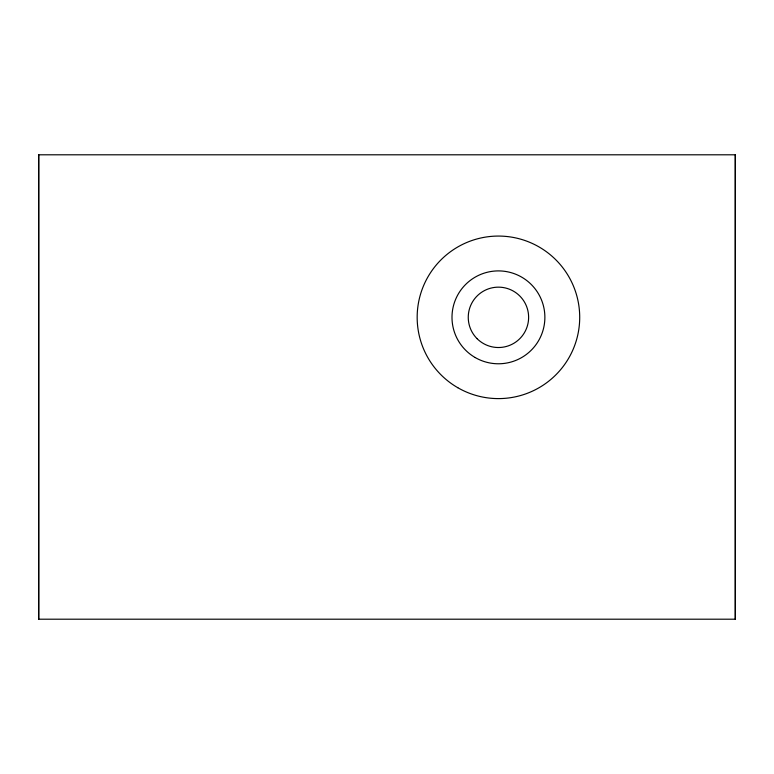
<?xml version="1.0" encoding="UTF-8"?>
<svg xmlns="http://www.w3.org/2000/svg" width="774" height="774" viewBox="0 0 774 774"><rect width="100%" height="100%" fill="white"/><g stroke="black" fill="none" stroke-linecap="round" stroke-linejoin="round"><path stroke-width="1.16" d="M38.7 619.2L38.7 154.8L735.3 154.8L735.3 619.2L38.7 619.2L38.7 154.8M735.3 154.8L735.3 619.2M475.217 357.559A46.44 46.44 0 0 0 544.877 317.34A46.44 46.44 0 0 0 475.217 277.121A46.44 46.44 0 0 0 475.217 357.559M457.802 387.716A81.27 81.27 0 0 0 579.707 317.34A81.27 81.27 0 0 0 457.802 246.954A81.27 81.27 0 0 0 457.802 387.716M477.094 338.683A30.186 30.186 0 0 0 527.597 325.148A30.186 30.186 0 0 0 490.629 288.18A30.186 30.186 0 0 0 477.094 338.683"/></g></svg>
